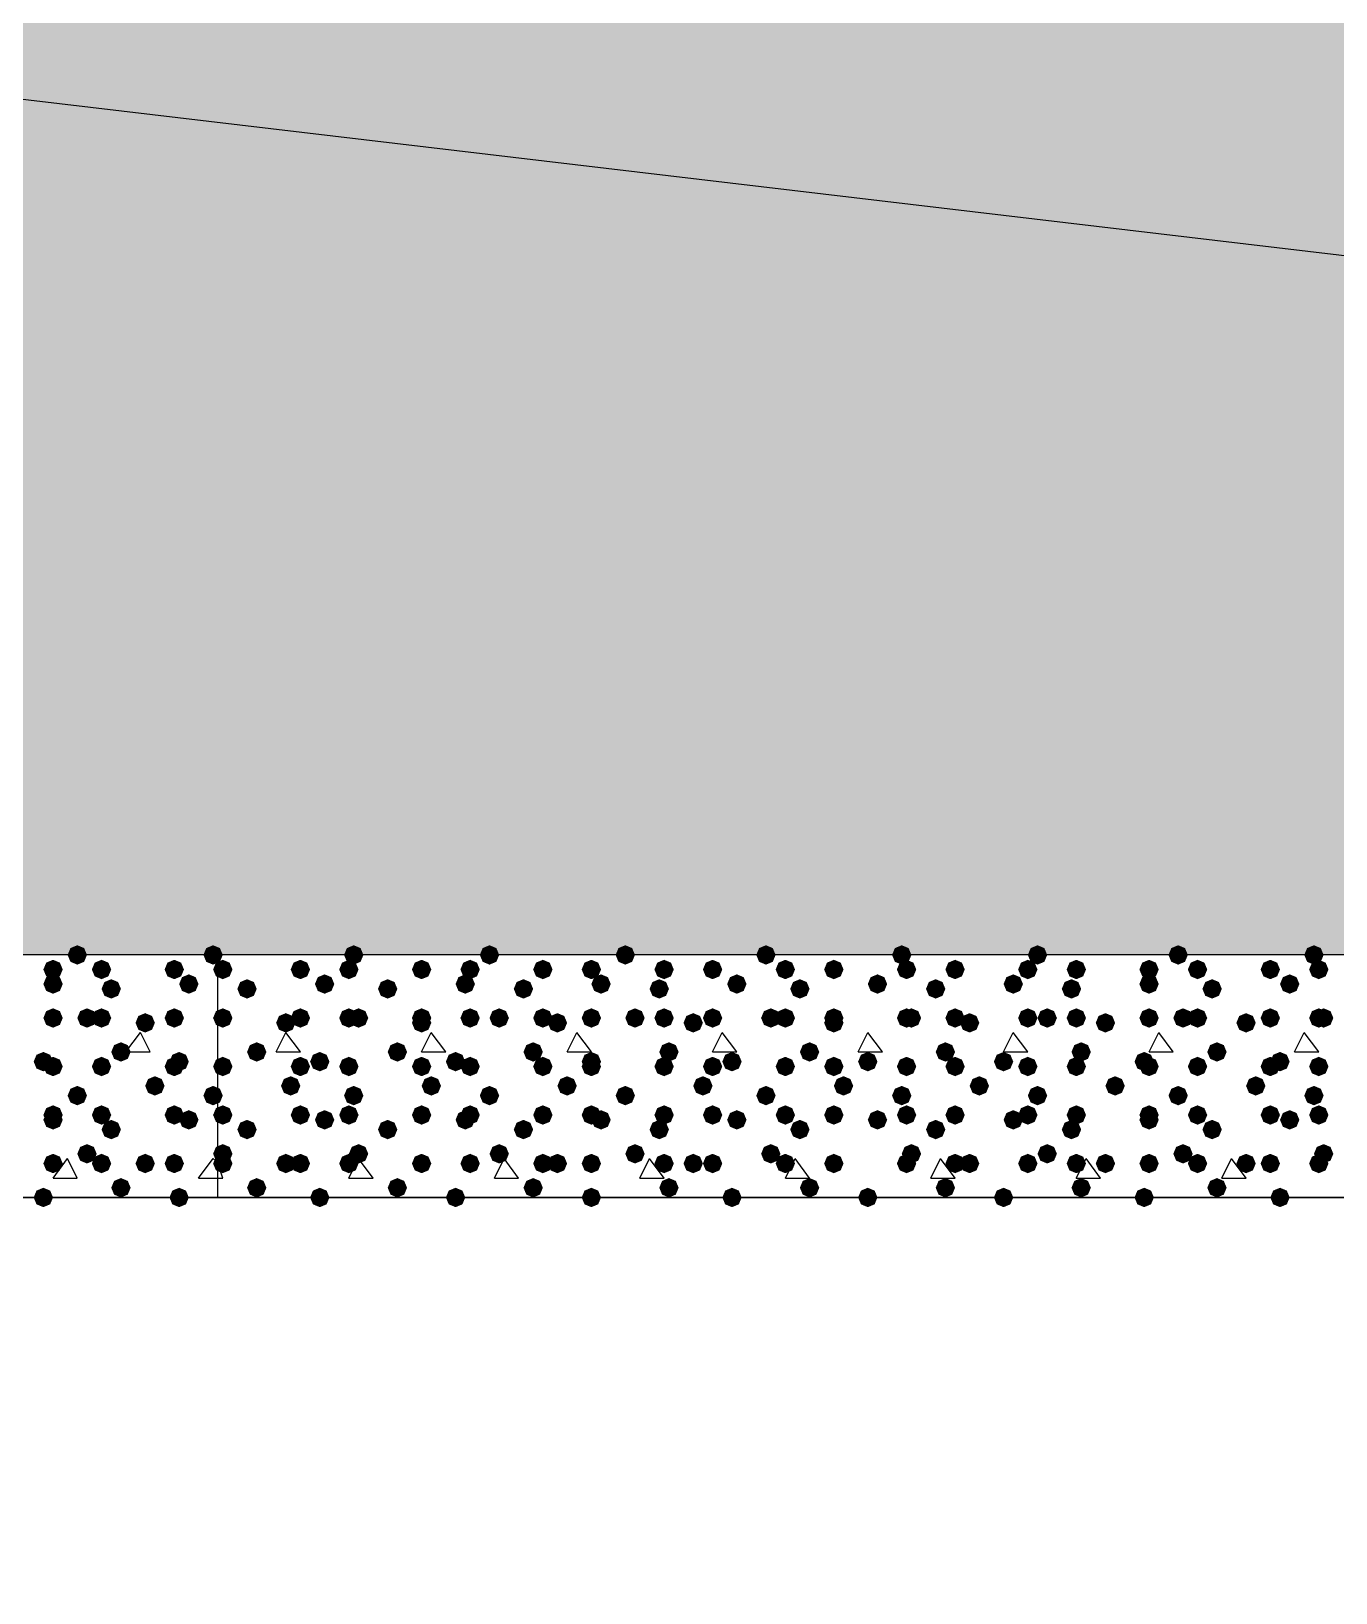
# Model space of a CAD drawing. Header units: millimetres. Extents: x 0 to 420, y 0 to 297.
# Drawn here: x 131.72 to 143.11, y 179.98 to 193.61 of the extents above; entities that cross this region are included whole.
import ezdxf

# ---------------------------------------------------------------- set-up
doc = ezdxf.new("R2010")
doc.units = ezdxf.units.MM
doc.layers.get('0').update_dxf_attribs({"linetype": 'CONTINUOUS'})

msp = doc.modelspace()

# ---------------------------------------------------------------- hatches: boundary and pattern name
at = {"true_color": 0x000008}
h = msp.add_hatch(color=0, dxfattribs=at)
h.paths.add_polyline_path([(194.775667, 204.639333), (33.401, 204.639333), (194.775667, 185.547)], flags=0)
h.paths.add_polyline_path([(33.401, 204.639333), (194.775667, 185.547), (33.401, 185.547)], flags=0)
at = {"true_color": 0x000007}
for points in [[(132.207, 185.547), (132.182129, 185.487204), (132.122333, 185.462333), (132.062538, 185.487204), (132.037667, 185.547), (132.062537, 185.606796), (132.122333, 185.631667), (132.182129, 185.606796)], [(133.392333, 185.547), (133.367462, 185.487204), (133.307667, 185.462333), (133.247871, 185.487204), (133.223, 185.547), (133.247871, 185.606796), (133.307667, 185.631667), (133.367462, 185.606796)], [(131.995333, 185.42), (131.970463, 185.360204), (131.910667, 185.335333), (131.850871, 185.360204), (131.826, 185.42), (131.850871, 185.479796), (131.910667, 185.504667), (131.970462, 185.479796)], [(132.418667, 185.42), (132.393796, 185.360204), (132.334, 185.335333), (132.274204, 185.360204), (132.249333, 185.42), (132.274204, 185.479796), (132.334, 185.504667), (132.393796, 185.479796)], [(133.053667, 185.42), (133.028796, 185.360204), (132.969, 185.335333), (132.909204, 185.360204), (132.884333, 185.42), (132.909204, 185.479796), (132.969, 185.504667), (133.028796, 185.479796)], [(131.995333, 185.293), (131.970463, 185.233204), (131.910667, 185.208333), (131.850871, 185.233204), (131.826, 185.293), (131.850871, 185.352796), (131.910667, 185.377667), (131.970462, 185.352796)], [(133.180667, 185.293), (133.155796, 185.233204), (133.096, 185.208333), (133.036204, 185.233204), (133.011333, 185.293), (133.036204, 185.352796), (133.096, 185.377667), (133.155796, 185.352796)], [(132.503333, 185.250667), (132.478463, 185.190871), (132.418667, 185.166), (132.358871, 185.190871), (132.334, 185.250667), (132.358871, 185.310462), (132.418667, 185.335333), (132.478462, 185.310463)], [(131.995333, 184.996667), (131.970463, 184.936871), (131.910667, 184.912), (131.850871, 184.936871), (131.826, 184.996667), (131.850871, 185.056462), (131.910667, 185.081333), (131.970462, 185.056463)], [(132.291667, 184.996667), (132.266796, 184.936871), (132.207, 184.912), (132.147204, 184.936871), (132.122333, 184.996667), (132.147204, 185.056462), (132.207, 185.081333), (132.266796, 185.056463)], [(132.418667, 184.996667), (132.393796, 184.936871), (132.334, 184.912), (132.274204, 184.936871), (132.249333, 184.996667), (132.274204, 185.056462), (132.334, 185.081333), (132.393796, 185.056463)], [(133.053667, 184.996667), (133.028796, 184.936871), (132.969, 184.912), (132.909204, 184.936871), (132.884333, 184.996667), (132.909204, 185.056462), (132.969, 185.081333), (133.028796, 185.056463)], [(132.799667, 184.954333), (132.774796, 184.894537), (132.715, 184.869667), (132.655204, 184.894537), (132.630333, 184.954333), (132.655204, 185.014129), (132.715, 185.039), (132.774796, 185.014129)], [(131.910667, 184.615667), (131.885796, 184.555871), (131.826, 184.531), (131.766204, 184.555871), (131.741333, 184.615667), (131.766204, 184.675462), (131.826, 184.700333), (131.885796, 184.675463)], [(132.588, 184.700333), (132.563129, 184.640537), (132.503333, 184.615667), (132.443537, 184.640537), (132.418667, 184.700333), (132.443537, 184.760129), (132.503333, 184.785), (132.563129, 184.760129)], [(133.096, 184.615667), (133.071129, 184.555871), (133.011333, 184.531), (132.951538, 184.555871), (132.926667, 184.615667), (132.951537, 184.675462), (133.011333, 184.700333), (133.071129, 184.675463)], [(131.995333, 184.573333), (131.970463, 184.513537), (131.910667, 184.488667), (131.850871, 184.513537), (131.826, 184.573333), (131.850871, 184.633129), (131.910667, 184.658), (131.970462, 184.633129)], [(132.418667, 184.573333), (132.393796, 184.513537), (132.334, 184.488667), (132.274204, 184.513537), (132.249333, 184.573333), (132.274204, 184.633129), (132.334, 184.658), (132.393796, 184.633129)], [(133.053667, 184.573333), (133.028796, 184.513537), (132.969, 184.488667), (132.909204, 184.513537), (132.884333, 184.573333), (132.909204, 184.633129), (132.969, 184.658), (133.028796, 184.633129)], [(132.207, 184.319333), (132.182129, 184.259537), (132.122333, 184.234667), (132.062538, 184.259537), (132.037667, 184.319333), (132.062537, 184.379129), (132.122333, 184.404), (132.182129, 184.379129)], [(132.884333, 184.404), (132.859463, 184.344204), (132.799667, 184.319333), (132.739871, 184.344204), (132.715, 184.404), (132.739871, 184.463796), (132.799667, 184.488667), (132.859462, 184.463796)], [(133.392333, 184.319333), (133.367462, 184.259537), (133.307667, 184.234667), (133.247871, 184.259537), (133.223, 184.319333), (133.247871, 184.379129), (133.307667, 184.404), (133.367462, 184.379129)], [(131.995333, 184.15), (131.970463, 184.090204), (131.910667, 184.065333), (131.850871, 184.090204), (131.826, 184.15), (131.850871, 184.209796), (131.910667, 184.234667), (131.970462, 184.209796)], [(131.995333, 184.107667), (131.970463, 184.047871), (131.910667, 184.023), (131.850871, 184.047871), (131.826, 184.107667), (131.850871, 184.167462), (131.910667, 184.192333), (131.970462, 184.167463)], [(132.418667, 184.15), (132.393796, 184.090204), (132.334, 184.065333), (132.274204, 184.090204), (132.249333, 184.15), (132.274204, 184.209796), (132.334, 184.234667), (132.393796, 184.209796)], [(133.053667, 184.15), (133.028796, 184.090204), (132.969, 184.065333), (132.909204, 184.090204), (132.884333, 184.15), (132.909204, 184.209796), (132.969, 184.234667), (133.028796, 184.209796)], [(133.180667, 184.107667), (133.155796, 184.047871), (133.096, 184.023), (133.036204, 184.047871), (133.011333, 184.107667), (133.036204, 184.167462), (133.096, 184.192333), (133.155796, 184.167463)], [(132.503333, 184.023), (132.478463, 183.963204), (132.418667, 183.938333), (132.358871, 183.963204), (132.334, 184.023), (132.358871, 184.082796), (132.418667, 184.107667), (132.478462, 184.082796)], [(132.291667, 183.811333), (132.266796, 183.751537), (132.207, 183.726667), (132.147204, 183.751537), (132.122333, 183.811333), (132.147204, 183.871129), (132.207, 183.896), (132.266796, 183.871129)], [(131.995333, 183.726667), (131.970463, 183.666871), (131.910667, 183.642), (131.850871, 183.666871), (131.826, 183.726667), (131.850871, 183.786462), (131.910667, 183.811333), (131.970462, 183.786463)], [(132.418667, 183.726667), (132.393796, 183.666871), (132.334, 183.642), (132.274204, 183.666871), (132.249333, 183.726667), (132.274204, 183.786462), (132.334, 183.811333), (132.393796, 183.786463)], [(132.799667, 183.726667), (132.774796, 183.666871), (132.715, 183.642), (132.655204, 183.666871), (132.630333, 183.726667), (132.655204, 183.786462), (132.715, 183.811333), (132.774796, 183.786463)], [(133.053667, 183.726667), (133.028796, 183.666871), (132.969, 183.642), (132.909204, 183.666871), (132.884333, 183.726667), (132.909204, 183.786462), (132.969, 183.811333), (133.028796, 183.786463)], [(132.588, 183.515), (132.563129, 183.455204), (132.503333, 183.430333), (132.443537, 183.455204), (132.418667, 183.515), (132.443537, 183.574796), (132.503333, 183.599667), (132.563129, 183.574796)], [(131.910667, 183.430333), (131.885796, 183.370537), (131.826, 183.345667), (131.766204, 183.370537), (131.741333, 183.430333), (131.766204, 183.490129), (131.826, 183.515), (131.885796, 183.490129)], [(133.096, 183.430333), (133.071129, 183.370537), (133.011333, 183.345667), (132.951538, 183.370537), (132.926667, 183.430333), (132.951537, 183.490129), (133.011333, 183.515), (133.071129, 183.490129)]]:
    msp.add_hatch(color=0, dxfattribs=at).paths.add_polyline_path(points, flags=0)
at = {"true_color": 0x000008}
for points in [[(134.62, 185.547), (134.595129, 185.487204), (134.535333, 185.462333), (134.475538, 185.487204), (134.450667, 185.547), (134.475537, 185.606796), (134.535333, 185.631667), (134.595129, 185.606796)], [(135.805333, 185.547), (135.780463, 185.487204), (135.720667, 185.462333), (135.660871, 185.487204), (135.636, 185.547), (135.660871, 185.606796), (135.720667, 185.631667), (135.780462, 185.606796)], [(136.990667, 185.547), (136.965796, 185.487204), (136.906, 185.462333), (136.846204, 185.487204), (136.821333, 185.547), (136.846204, 185.606796), (136.906, 185.631667), (136.965796, 185.606796)], [(138.218333, 185.547), (138.193463, 185.487204), (138.133667, 185.462333), (138.073871, 185.487204), (138.049, 185.547), (138.073871, 185.606796), (138.133667, 185.631667), (138.193462, 185.606796)], [(139.403667, 185.547), (139.378796, 185.487204), (139.319, 185.462333), (139.259204, 185.487204), (139.234333, 185.547), (139.259204, 185.606796), (139.319, 185.631667), (139.378796, 185.606796)], [(140.589, 185.547), (140.564129, 185.487204), (140.504333, 185.462333), (140.444538, 185.487204), (140.419667, 185.547), (140.444537, 185.606796), (140.504333, 185.631667), (140.564129, 185.606796)], [(141.816667, 185.547), (141.791796, 185.487204), (141.732, 185.462333), (141.672204, 185.487204), (141.647333, 185.547), (141.672204, 185.606796), (141.732, 185.631667), (141.791796, 185.606796)], [(143.002, 185.547), (142.977129, 185.487204), (142.917333, 185.462333), (142.857538, 185.487204), (142.832667, 185.547), (142.857537, 185.606796), (142.917333, 185.631667), (142.977129, 185.606796)], [(133.477, 185.42), (133.452129, 185.360204), (133.392333, 185.335333), (133.332538, 185.360204), (133.307667, 185.42), (133.332537, 185.479796), (133.392333, 185.504667), (133.452129, 185.479796)], [(134.154333, 185.42), (134.129463, 185.360204), (134.069667, 185.335333), (134.009871, 185.360204), (133.985, 185.42), (134.009871, 185.479796), (134.069667, 185.504667), (134.129462, 185.479796)], [(134.577667, 185.42), (134.552796, 185.360204), (134.493, 185.335333), (134.433204, 185.360204), (134.408333, 185.42), (134.433204, 185.479796), (134.493, 185.504667), (134.552796, 185.479796)], [(135.212667, 185.42), (135.187796, 185.360204), (135.128, 185.335333), (135.068204, 185.360204), (135.043333, 185.42), (135.068204, 185.479796), (135.128, 185.504667), (135.187796, 185.479796)], [(135.636, 185.42), (135.611129, 185.360204), (135.551333, 185.335333), (135.491537, 185.360204), (135.466667, 185.42), (135.491537, 185.479796), (135.551333, 185.504667), (135.611129, 185.479796)], [(136.271, 185.42), (136.246129, 185.360204), (136.186333, 185.335333), (136.126538, 185.360204), (136.101667, 185.42), (136.126537, 185.479796), (136.186333, 185.504667), (136.246129, 185.479796)], [(136.694333, 185.42), (136.669463, 185.360204), (136.609667, 185.335333), (136.549871, 185.360204), (136.525, 185.42), (136.549871, 185.479796), (136.609667, 185.504667), (136.669462, 185.479796)], [(137.329333, 185.42), (137.304463, 185.360204), (137.244667, 185.335333), (137.184871, 185.360204), (137.16, 185.42), (137.184871, 185.479796), (137.244667, 185.504667), (137.304462, 185.479796)], [(137.752667, 185.42), (137.727796, 185.360204), (137.668, 185.335333), (137.608204, 185.360204), (137.583333, 185.42), (137.608204, 185.479796), (137.668, 185.504667), (137.727796, 185.479796)], [(138.387667, 185.42), (138.362796, 185.360204), (138.303, 185.335333), (138.243204, 185.360204), (138.218333, 185.42), (138.243204, 185.479796), (138.303, 185.504667), (138.362796, 185.479796)], [(138.811, 185.42), (138.786129, 185.360204), (138.726333, 185.335333), (138.666538, 185.360204), (138.641667, 185.42), (138.666537, 185.479796), (138.726333, 185.504667), (138.786129, 185.479796)], [(139.446, 185.42), (139.421129, 185.360204), (139.361333, 185.335333), (139.301537, 185.360204), (139.276667, 185.42), (139.301537, 185.479796), (139.361333, 185.504667), (139.421129, 185.479796)], [(139.869333, 185.42), (139.844463, 185.360204), (139.784667, 185.335333), (139.724871, 185.360204), (139.7, 185.42), (139.724871, 185.479796), (139.784667, 185.504667), (139.844462, 185.479796)], [(140.504333, 185.42), (140.479463, 185.360204), (140.419667, 185.335333), (140.359871, 185.360204), (140.335, 185.42), (140.359871, 185.479796), (140.419667, 185.504667), (140.479462, 185.479796)], [(140.927667, 185.42), (140.902796, 185.360204), (140.843, 185.335333), (140.783204, 185.360204), (140.758333, 185.42), (140.783204, 185.479796), (140.843, 185.504667), (140.902796, 185.479796)], [(141.562667, 185.42), (141.537796, 185.360204), (141.478, 185.335333), (141.418204, 185.360204), (141.393333, 185.42), (141.418204, 185.479796), (141.478, 185.504667), (141.537796, 185.479796)], [(141.986, 185.42), (141.961129, 185.360204), (141.901333, 185.335333), (141.841538, 185.360204), (141.816667, 185.42), (141.841537, 185.479796), (141.901333, 185.504667), (141.961129, 185.479796)], [(142.621, 185.42), (142.596129, 185.360204), (142.536333, 185.335333), (142.476538, 185.360204), (142.451667, 185.42), (142.476537, 185.479796), (142.536333, 185.504667), (142.596129, 185.479796)], [(143.044333, 185.42), (143.019463, 185.360204), (142.959667, 185.335333), (142.899871, 185.360204), (142.875, 185.42), (142.899871, 185.479796), (142.959667, 185.504667), (143.019462, 185.479796)], [(134.366, 185.293), (134.341129, 185.233204), (134.281333, 185.208333), (134.221538, 185.233204), (134.196667, 185.293), (134.221537, 185.352796), (134.281333, 185.377667), (134.341129, 185.352796)], [(135.593667, 185.293), (135.568796, 185.233204), (135.509, 185.208333), (135.449204, 185.233204), (135.424333, 185.293), (135.449204, 185.352796), (135.509, 185.377667), (135.568796, 185.352796)], [(136.779, 185.293), (136.754129, 185.233204), (136.694333, 185.208333), (136.634537, 185.233204), (136.609667, 185.293), (136.634537, 185.352796), (136.694333, 185.377667), (136.754129, 185.352796)], [(137.964333, 185.293), (137.939463, 185.233204), (137.879667, 185.208333), (137.819871, 185.233204), (137.795, 185.293), (137.819871, 185.352796), (137.879667, 185.377667), (137.939462, 185.352796)], [(139.192, 185.293), (139.167129, 185.233204), (139.107333, 185.208333), (139.047538, 185.233204), (139.022667, 185.293), (139.047537, 185.352796), (139.107333, 185.377667), (139.167129, 185.352796)], [(140.377333, 185.293), (140.352463, 185.233204), (140.292667, 185.208333), (140.232871, 185.233204), (140.208, 185.293), (140.232871, 185.352796), (140.292667, 185.377667), (140.352462, 185.352796)], [(141.562667, 185.293), (141.537796, 185.233204), (141.478, 185.208333), (141.418204, 185.233204), (141.393333, 185.293), (141.418204, 185.352796), (141.478, 185.377667), (141.537796, 185.352796)], [(142.790333, 185.293), (142.765463, 185.233204), (142.705667, 185.208333), (142.645871, 185.233204), (142.621, 185.293), (142.645871, 185.352796), (142.705667, 185.377667), (142.765462, 185.352796)], [(133.688667, 185.250667), (133.663796, 185.190871), (133.604, 185.166), (133.544204, 185.190871), (133.519333, 185.250667), (133.544204, 185.310462), (133.604, 185.335333), (133.663796, 185.310463)], [(134.916333, 185.250667), (134.891462, 185.190871), (134.831667, 185.166), (134.771871, 185.190871), (134.747, 185.250667), (134.771871, 185.310462), (134.831667, 185.335333), (134.891462, 185.310463)], [(136.101667, 185.250667), (136.076796, 185.190871), (136.017, 185.166), (135.957204, 185.190871), (135.932333, 185.250667), (135.957204, 185.310462), (136.017, 185.335333), (136.076796, 185.310463)], [(137.287, 185.250667), (137.262129, 185.190871), (137.202333, 185.166), (137.142538, 185.190871), (137.117667, 185.250667), (137.142537, 185.310462), (137.202333, 185.335333), (137.262129, 185.310463)], [(138.514667, 185.250667), (138.489796, 185.190871), (138.43, 185.166), (138.370204, 185.190871), (138.345333, 185.250667), (138.370204, 185.310462), (138.43, 185.335333), (138.489796, 185.310463)], [(139.7, 185.250667), (139.675129, 185.190871), (139.615333, 185.166), (139.555538, 185.190871), (139.530667, 185.250667), (139.555537, 185.310462), (139.615333, 185.335333), (139.675129, 185.310463)], [(140.885333, 185.250667), (140.860463, 185.190871), (140.800667, 185.166), (140.740871, 185.190871), (140.716, 185.250667), (140.740871, 185.310462), (140.800667, 185.335333), (140.860462, 185.310463)], [(142.113, 185.250667), (142.088129, 185.190871), (142.028333, 185.166), (141.968538, 185.190871), (141.943667, 185.250667), (141.968537, 185.310462), (142.028333, 185.335333), (142.088129, 185.310463)], [(133.477, 184.996667), (133.452129, 184.936871), (133.392333, 184.912), (133.332538, 184.936871), (133.307667, 184.996667), (133.332537, 185.056462), (133.392333, 185.081333), (133.452129, 185.056463)], [(133.477, 184.996667), (133.452129, 184.936871), (133.392333, 184.912), (133.332538, 184.936871), (133.307667, 184.996667), (133.332537, 185.056462), (133.392333, 185.081333), (133.452129, 185.056463)], [(134.154333, 184.996667), (134.129463, 184.936871), (134.069667, 184.912), (134.009871, 184.936871), (133.985, 184.996667), (134.009871, 185.056462), (134.069667, 185.081333), (134.129462, 185.056463)], [(134.577667, 184.996667), (134.552796, 184.936871), (134.493, 184.912), (134.433204, 184.936871), (134.408333, 184.996667), (134.433204, 185.056462), (134.493, 185.081333), (134.552796, 185.056463)], [(134.662333, 184.996667), (134.637463, 184.936871), (134.577667, 184.912), (134.517871, 184.936871), (134.493, 184.996667), (134.517871, 185.056462), (134.577667, 185.081333), (134.637462, 185.056463)], [(135.212667, 184.996667), (135.187796, 184.936871), (135.128, 184.912), (135.068204, 184.936871), (135.043333, 184.996667), (135.068204, 185.056462), (135.128, 185.081333), (135.187796, 185.056463)], [(135.636, 184.996667), (135.611129, 184.936871), (135.551333, 184.912), (135.491537, 184.936871), (135.466667, 184.996667), (135.491537, 185.056462), (135.551333, 185.081333), (135.611129, 185.056463)], [(135.89, 184.996667), (135.865129, 184.936871), (135.805333, 184.912), (135.745538, 184.936871), (135.720667, 184.996667), (135.745537, 185.056462), (135.805333, 185.081333), (135.865129, 185.056463)], [(136.271, 184.996667), (136.246129, 184.936871), (136.186333, 184.912), (136.126538, 184.936871), (136.101667, 184.996667), (136.126537, 185.056462), (136.186333, 185.081333), (136.246129, 185.056463)], [(136.694333, 184.996667), (136.669463, 184.936871), (136.609667, 184.912), (136.549871, 184.936871), (136.525, 184.996667), (136.549871, 185.056462), (136.609667, 185.081333), (136.669462, 185.056463)], [(137.075333, 184.996667), (137.050463, 184.936871), (136.990667, 184.912), (136.930871, 184.936871), (136.906, 184.996667), (136.930871, 185.056462), (136.990667, 185.081333), (137.050462, 185.056463)], [(137.329333, 184.996667), (137.304463, 184.936871), (137.244667, 184.912), (137.184871, 184.936871), (137.16, 184.996667), (137.184871, 185.056462), (137.244667, 185.081333), (137.304462, 185.056463)], [(137.752667, 184.996667), (137.727796, 184.936871), (137.668, 184.912), (137.608204, 184.936871), (137.583333, 184.996667), (137.608204, 185.056462), (137.668, 185.081333), (137.727796, 185.056463)], [(138.260667, 184.996667), (138.235796, 184.936871), (138.176, 184.912), (138.116204, 184.936871), (138.091333, 184.996667), (138.116204, 185.056462), (138.176, 185.081333), (138.235796, 185.056463)], [(138.387667, 184.996667), (138.362796, 184.936871), (138.303, 184.912), (138.243204, 184.936871), (138.218333, 184.996667), (138.243204, 185.056462), (138.303, 185.081333), (138.362796, 185.056463)], [(138.811, 184.996667), (138.786129, 184.936871), (138.726333, 184.912), (138.666538, 184.936871), (138.641667, 184.996667), (138.666537, 185.056462), (138.726333, 185.081333), (138.786129, 185.056463)], [(139.446, 184.996667), (139.421129, 184.936871), (139.361333, 184.912), (139.301537, 184.936871), (139.276667, 184.996667), (139.301537, 185.056462), (139.361333, 185.081333), (139.421129, 185.056463)], [(139.488333, 184.996667), (139.463463, 184.936871), (139.403667, 184.912), (139.343871, 184.936871), (139.319, 184.996667), (139.343871, 185.056462), (139.403667, 185.081333), (139.463462, 185.056463)], [(139.869333, 184.996667), (139.844463, 184.936871), (139.784667, 184.912), (139.724871, 184.936871), (139.7, 184.996667), (139.724871, 185.056462), (139.784667, 185.081333), (139.844462, 185.056463)], [(140.504333, 184.996667), (140.479463, 184.936871), (140.419667, 184.912), (140.359871, 184.936871), (140.335, 184.996667), (140.359871, 185.056462), (140.419667, 185.081333), (140.479462, 185.056463)], [(140.673667, 184.996667), (140.648796, 184.936871), (140.589, 184.912), (140.529204, 184.936871), (140.504333, 184.996667), (140.529204, 185.056462), (140.589, 185.081333), (140.648796, 185.056463)], [(140.927667, 184.996667), (140.902796, 184.936871), (140.843, 184.912), (140.783204, 184.936871), (140.758333, 184.996667), (140.783204, 185.056462), (140.843, 185.081333), (140.902796, 185.056463)], [(141.562667, 184.996667), (141.537796, 184.936871), (141.478, 184.912), (141.418204, 184.936871), (141.393333, 184.996667), (141.418204, 185.056462), (141.478, 185.081333), (141.537796, 185.056463)], [(141.859, 184.996667), (141.834129, 184.936871), (141.774333, 184.912), (141.714538, 184.936871), (141.689667, 184.996667), (141.714537, 185.056462), (141.774333, 185.081333), (141.834129, 185.056463)], [(141.986, 184.996667), (141.961129, 184.936871), (141.901333, 184.912), (141.841538, 184.936871), (141.816667, 184.996667), (141.841537, 185.056462), (141.901333, 185.081333), (141.961129, 185.056463)], [(142.621, 184.996667), (142.596129, 184.936871), (142.536333, 184.912), (142.476538, 184.936871), (142.451667, 184.996667), (142.476537, 185.056462), (142.536333, 185.081333), (142.596129, 185.056463)], [(143.044333, 184.996667), (143.019463, 184.936871), (142.959667, 184.912), (142.899871, 184.936871), (142.875, 184.996667), (142.899871, 185.056462), (142.959667, 185.081333), (143.019462, 185.056463)], [(143.086667, 184.996667), (143.061796, 184.936871), (143.002, 184.912), (142.942204, 184.936871), (142.917333, 184.996667), (142.942204, 185.056462), (143.002, 185.081333), (143.061796, 185.056463)], [(134.027333, 184.954333), (134.002463, 184.894537), (133.942667, 184.869667), (133.882871, 184.894537), (133.858, 184.954333), (133.882871, 185.014129), (133.942667, 185.039), (134.002462, 185.014129)], [(135.212667, 184.954333), (135.187796, 184.894537), (135.128, 184.869667), (135.068204, 184.894537), (135.043333, 184.954333), (135.068204, 185.014129), (135.128, 185.039), (135.187796, 185.014129)], [(136.398, 184.954333), (136.373129, 184.894537), (136.313333, 184.869667), (136.253537, 184.894537), (136.228667, 184.954333), (136.253537, 185.014129), (136.313333, 185.039), (136.373129, 185.014129)], [(137.583333, 184.954333), (137.558463, 184.894537), (137.498667, 184.869667), (137.438871, 184.894537), (137.414, 184.954333), (137.438871, 185.014129), (137.498667, 185.039), (137.558462, 185.014129)], [(138.811, 184.954333), (138.786129, 184.894537), (138.726333, 184.869667), (138.666538, 184.894537), (138.641667, 184.954333), (138.666537, 185.014129), (138.726333, 185.039), (138.786129, 185.014129)], [(139.996333, 184.954333), (139.971463, 184.894537), (139.911667, 184.869667), (139.851871, 184.894537), (139.827, 184.954333), (139.851871, 185.014129), (139.911667, 185.039), (139.971462, 185.014129)], [(141.181667, 184.954333), (141.156796, 184.894537), (141.097, 184.869667), (141.037204, 184.894537), (141.012333, 184.954333), (141.037204, 185.014129), (141.097, 185.039), (141.156796, 185.014129)], [(142.409333, 184.954333), (142.384463, 184.894537), (142.324667, 184.869667), (142.264871, 184.894537), (142.24, 184.954333), (142.264871, 185.014129), (142.324667, 185.039), (142.384462, 185.014129)], [(133.773333, 184.700333), (133.748463, 184.640537), (133.688667, 184.615667), (133.628871, 184.640537), (133.604, 184.700333), (133.628871, 184.760129), (133.688667, 184.785), (133.748462, 184.760129)], [(134.323667, 184.615667), (134.298796, 184.555871), (134.239, 184.531), (134.179204, 184.555871), (134.154333, 184.615667), (134.179204, 184.675462), (134.239, 184.700333), (134.298796, 184.675463)], [(135.001, 184.700333), (134.976129, 184.640537), (134.916333, 184.615667), (134.856538, 184.640537), (134.831667, 184.700333), (134.856537, 184.760129), (134.916333, 184.785), (134.976129, 184.760129)], [(135.509, 184.615667), (135.484129, 184.555871), (135.424333, 184.531), (135.364537, 184.555871), (135.339667, 184.615667), (135.364537, 184.675462), (135.424333, 184.700333), (135.484129, 184.675463)], [(136.186333, 184.700333), (136.161463, 184.640537), (136.101667, 184.615667), (136.041871, 184.640537), (136.017, 184.700333), (136.041871, 184.760129), (136.101667, 184.785), (136.161462, 184.760129)], [(136.694333, 184.615667), (136.669463, 184.555871), (136.609667, 184.531), (136.549871, 184.555871), (136.525, 184.615667), (136.549871, 184.675462), (136.609667, 184.700333), (136.669462, 184.675463)], [(137.371667, 184.700333), (137.346796, 184.640537), (137.287, 184.615667), (137.227204, 184.640537), (137.202333, 184.700333), (137.227204, 184.760129), (137.287, 184.785), (137.346796, 184.760129)], [(137.922, 184.615667), (137.897129, 184.555871), (137.837333, 184.531), (137.777538, 184.555871), (137.752667, 184.615667), (137.777537, 184.675462), (137.837333, 184.700333), (137.897129, 184.675463)], [(138.599333, 184.700333), (138.574463, 184.640537), (138.514667, 184.615667), (138.454871, 184.640537), (138.43, 184.700333), (138.454871, 184.760129), (138.514667, 184.785), (138.574462, 184.760129)], [(139.107333, 184.615667), (139.082462, 184.555871), (139.022667, 184.531), (138.962871, 184.555871), (138.938, 184.615667), (138.962871, 184.675462), (139.022667, 184.700333), (139.082462, 184.675463)], [(139.784667, 184.700333), (139.759796, 184.640537), (139.7, 184.615667), (139.640204, 184.640537), (139.615333, 184.700333), (139.640204, 184.760129), (139.7, 184.785), (139.759796, 184.760129)], [(140.292667, 184.615667), (140.267796, 184.555871), (140.208, 184.531), (140.148204, 184.555871), (140.123333, 184.615667), (140.148204, 184.675462), (140.208, 184.700333), (140.267796, 184.675463)], [(140.97, 184.700333), (140.945129, 184.640537), (140.885333, 184.615667), (140.825538, 184.640537), (140.800667, 184.700333), (140.825537, 184.760129), (140.885333, 184.785), (140.945129, 184.760129)], [(141.520333, 184.615667), (141.495463, 184.555871), (141.435667, 184.531), (141.375871, 184.555871), (141.351, 184.615667), (141.375871, 184.675462), (141.435667, 184.700333), (141.495462, 184.675463)], [(142.155333, 184.700333), (142.130463, 184.640537), (142.070667, 184.615667), (142.010871, 184.640537), (141.986, 184.700333), (142.010871, 184.760129), (142.070667, 184.785), (142.130462, 184.760129)], [(142.705667, 184.615667), (142.680796, 184.555871), (142.621, 184.531), (142.561204, 184.555871), (142.536333, 184.615667), (142.561204, 184.675462), (142.621, 184.700333), (142.680796, 184.675463)], [(133.477, 184.573333), (133.452129, 184.513537), (133.392333, 184.488667), (133.332538, 184.513537), (133.307667, 184.573333), (133.332537, 184.633129), (133.392333, 184.658), (133.452129, 184.633129)], [(134.154333, 184.573333), (134.129463, 184.513537), (134.069667, 184.488667), (134.009871, 184.513537), (133.985, 184.573333), (134.009871, 184.633129), (134.069667, 184.658), (134.129462, 184.633129)], [(134.577667, 184.573333), (134.552796, 184.513537), (134.493, 184.488667), (134.433204, 184.513537), (134.408333, 184.573333), (134.433204, 184.633129), (134.493, 184.658), (134.552796, 184.633129)], [(135.212667, 184.573333), (135.187796, 184.513537), (135.128, 184.488667), (135.068204, 184.513537), (135.043333, 184.573333), (135.068204, 184.633129), (135.128, 184.658), (135.187796, 184.633129)], [(135.636, 184.573333), (135.611129, 184.513537), (135.551333, 184.488667), (135.491537, 184.513537), (135.466667, 184.573333), (135.491537, 184.633129), (135.551333, 184.658), (135.611129, 184.633129)], [(136.271, 184.573333), (136.246129, 184.513537), (136.186333, 184.488667), (136.126538, 184.513537), (136.101667, 184.573333), (136.126537, 184.633129), (136.186333, 184.658), (136.246129, 184.633129)], [(136.694333, 184.573333), (136.669463, 184.513537), (136.609667, 184.488667), (136.549871, 184.513537), (136.525, 184.573333), (136.549871, 184.633129), (136.609667, 184.658), (136.669462, 184.633129)], [(137.329333, 184.573333), (137.304463, 184.513537), (137.244667, 184.488667), (137.184871, 184.513537), (137.16, 184.573333), (137.184871, 184.633129), (137.244667, 184.658), (137.304462, 184.633129)], [(137.752667, 184.573333), (137.727796, 184.513537), (137.668, 184.488667), (137.608204, 184.513537), (137.583333, 184.573333), (137.608204, 184.633129), (137.668, 184.658), (137.727796, 184.633129)], [(138.387667, 184.573333), (138.362796, 184.513537), (138.303, 184.488667), (138.243204, 184.513537), (138.218333, 184.573333), (138.243204, 184.633129), (138.303, 184.658), (138.362796, 184.633129)], [(138.811, 184.573333), (138.786129, 184.513537), (138.726333, 184.488667), (138.666538, 184.513537), (138.641667, 184.573333), (138.666537, 184.633129), (138.726333, 184.658), (138.786129, 184.633129)], [(139.446, 184.573333), (139.421129, 184.513537), (139.361333, 184.488667), (139.301537, 184.513537), (139.276667, 184.573333), (139.301537, 184.633129), (139.361333, 184.658), (139.421129, 184.633129)], [(139.869333, 184.573333), (139.844463, 184.513537), (139.784667, 184.488667), (139.724871, 184.513537), (139.7, 184.573333), (139.724871, 184.633129), (139.784667, 184.658), (139.844462, 184.633129)], [(140.504333, 184.573333), (140.479463, 184.513537), (140.419667, 184.488667), (140.359871, 184.513537), (140.335, 184.573333), (140.359871, 184.633129), (140.419667, 184.658), (140.479462, 184.633129)], [(140.927667, 184.573333), (140.902796, 184.513537), (140.843, 184.488667), (140.783204, 184.513537), (140.758333, 184.573333), (140.783204, 184.633129), (140.843, 184.658), (140.902796, 184.633129)], [(141.562667, 184.573333), (141.537796, 184.513537), (141.478, 184.488667), (141.418204, 184.513537), (141.393333, 184.573333), (141.418204, 184.633129), (141.478, 184.658), (141.537796, 184.633129)], [(141.986, 184.573333), (141.961129, 184.513537), (141.901333, 184.488667), (141.841538, 184.513537), (141.816667, 184.573333), (141.841537, 184.633129), (141.901333, 184.658), (141.961129, 184.633129)], [(142.621, 184.573333), (142.596129, 184.513537), (142.536333, 184.488667), (142.476538, 184.513537), (142.451667, 184.573333), (142.476537, 184.633129), (142.536333, 184.658), (142.596129, 184.633129)], [(143.044333, 184.573333), (143.019463, 184.513537), (142.959667, 184.488667), (142.899871, 184.513537), (142.875, 184.573333), (142.899871, 184.633129), (142.959667, 184.658), (143.019462, 184.633129)], [(134.069667, 184.404), (134.044796, 184.344204), (133.985, 184.319333), (133.925204, 184.344204), (133.900333, 184.404), (133.925204, 184.463796), (133.985, 184.488667), (134.044796, 184.463796)], [(134.62, 184.319333), (134.595129, 184.259537), (134.535333, 184.234667), (134.475538, 184.259537), (134.450667, 184.319333), (134.475537, 184.379129), (134.535333, 184.404), (134.595129, 184.379129)], [(135.297333, 184.404), (135.272463, 184.344204), (135.212667, 184.319333), (135.152871, 184.344204), (135.128, 184.404), (135.152871, 184.463796), (135.212667, 184.488667), (135.272462, 184.463796)], [(135.805333, 184.319333), (135.780463, 184.259537), (135.720667, 184.234667), (135.660871, 184.259537), (135.636, 184.319333), (135.660871, 184.379129), (135.720667, 184.404), (135.780462, 184.379129)], [(136.482667, 184.404), (136.457796, 184.344204), (136.398, 184.319333), (136.338204, 184.344204), (136.313333, 184.404), (136.338204, 184.463796), (136.398, 184.488667), (136.457796, 184.463796)], [(136.990667, 184.319333), (136.965796, 184.259537), (136.906, 184.234667), (136.846204, 184.259537), (136.821333, 184.319333), (136.846204, 184.379129), (136.906, 184.404), (136.965796, 184.379129)], [(137.668, 184.404), (137.643129, 184.344204), (137.583333, 184.319333), (137.523537, 184.344204), (137.498667, 184.404), (137.523537, 184.463796), (137.583333, 184.488667), (137.643129, 184.463796)], [(138.218333, 184.319333), (138.193463, 184.259537), (138.133667, 184.234667), (138.073871, 184.259537), (138.049, 184.319333), (138.073871, 184.379129), (138.133667, 184.404), (138.193462, 184.379129)], [(138.895667, 184.404), (138.870796, 184.344204), (138.811, 184.319333), (138.751204, 184.344204), (138.726333, 184.404), (138.751204, 184.463796), (138.811, 184.488667), (138.870796, 184.463796)], [(139.403667, 184.319333), (139.378796, 184.259537), (139.319, 184.234667), (139.259204, 184.259537), (139.234333, 184.319333), (139.259204, 184.379129), (139.319, 184.404), (139.378796, 184.379129)], [(140.081, 184.404), (140.056129, 184.344204), (139.996333, 184.319333), (139.936538, 184.344204), (139.911667, 184.404), (139.936537, 184.463796), (139.996333, 184.488667), (140.056129, 184.463796)], [(140.589, 184.319333), (140.564129, 184.259537), (140.504333, 184.234667), (140.444538, 184.259537), (140.419667, 184.319333), (140.444537, 184.379129), (140.504333, 184.404), (140.564129, 184.379129)], [(141.266333, 184.404), (141.241463, 184.344204), (141.181667, 184.319333), (141.121871, 184.344204), (141.097, 184.404), (141.121871, 184.463796), (141.181667, 184.488667), (141.241462, 184.463796)], [(141.816667, 184.319333), (141.791796, 184.259537), (141.732, 184.234667), (141.672204, 184.259537), (141.647333, 184.319333), (141.672204, 184.379129), (141.732, 184.404), (141.791796, 184.379129)], [(142.494, 184.404), (142.469129, 184.344204), (142.409333, 184.319333), (142.349538, 184.344204), (142.324667, 184.404), (142.349537, 184.463796), (142.409333, 184.488667), (142.469129, 184.463796)], [(143.002, 184.319333), (142.977129, 184.259537), (142.917333, 184.234667), (142.857538, 184.259537), (142.832667, 184.319333), (142.857537, 184.379129), (142.917333, 184.404), (142.977129, 184.379129)], [(133.477, 184.15), (133.452129, 184.090204), (133.392333, 184.065333), (133.332538, 184.090204), (133.307667, 184.15), (133.332537, 184.209796), (133.392333, 184.234667), (133.452129, 184.209796)], [(134.154333, 184.15), (134.129463, 184.090204), (134.069667, 184.065333), (134.009871, 184.090204), (133.985, 184.15), (134.009871, 184.209796), (134.069667, 184.234667), (134.129462, 184.209796)], [(134.366, 184.107667), (134.341129, 184.047871), (134.281333, 184.023), (134.221538, 184.047871), (134.196667, 184.107667), (134.221537, 184.167462), (134.281333, 184.192333), (134.341129, 184.167463)], [(134.577667, 184.15), (134.552796, 184.090204), (134.493, 184.065333), (134.433204, 184.090204), (134.408333, 184.15), (134.433204, 184.209796), (134.493, 184.234667), (134.552796, 184.209796)], [(135.212667, 184.15), (135.187796, 184.090204), (135.128, 184.065333), (135.068204, 184.090204), (135.043333, 184.15), (135.068204, 184.209796), (135.128, 184.234667), (135.187796, 184.209796)], [(135.593667, 184.107667), (135.568796, 184.047871), (135.509, 184.023), (135.449204, 184.047871), (135.424333, 184.107667), (135.449204, 184.167462), (135.509, 184.192333), (135.568796, 184.167463)], [(135.636, 184.15), (135.611129, 184.090204), (135.551333, 184.065333), (135.491537, 184.090204), (135.466667, 184.15), (135.491537, 184.209796), (135.551333, 184.234667), (135.611129, 184.209796)], [(136.271, 184.15), (136.246129, 184.090204), (136.186333, 184.065333), (136.126538, 184.090204), (136.101667, 184.15), (136.126537, 184.209796), (136.186333, 184.234667), (136.246129, 184.209796)], [(136.694333, 184.15), (136.669463, 184.090204), (136.609667, 184.065333), (136.549871, 184.090204), (136.525, 184.15), (136.549871, 184.209796), (136.609667, 184.234667), (136.669462, 184.209796)], [(136.779, 184.107667), (136.754129, 184.047871), (136.694333, 184.023), (136.634537, 184.047871), (136.609667, 184.107667), (136.634537, 184.167462), (136.694333, 184.192333), (136.754129, 184.167463)], [(137.329333, 184.15), (137.304463, 184.090204), (137.244667, 184.065333), (137.184871, 184.090204), (137.16, 184.15), (137.184871, 184.209796), (137.244667, 184.234667), (137.304462, 184.209796)], [(137.752667, 184.15), (137.727796, 184.090204), (137.668, 184.065333), (137.608204, 184.090204), (137.583333, 184.15), (137.608204, 184.209796), (137.668, 184.234667), (137.727796, 184.209796)], [(137.964333, 184.107667), (137.939463, 184.047871), (137.879667, 184.023), (137.819871, 184.047871), (137.795, 184.107667), (137.819871, 184.167462), (137.879667, 184.192333), (137.939462, 184.167463)], [(138.387667, 184.15), (138.362796, 184.090204), (138.303, 184.065333), (138.243204, 184.090204), (138.218333, 184.15), (138.243204, 184.209796), (138.303, 184.234667), (138.362796, 184.209796)], [(138.811, 184.15), (138.786129, 184.090204), (138.726333, 184.065333), (138.666538, 184.090204), (138.641667, 184.15), (138.666537, 184.209796), (138.726333, 184.234667), (138.786129, 184.209796)], [(139.192, 184.107667), (139.167129, 184.047871), (139.107333, 184.023), (139.047538, 184.047871), (139.022667, 184.107667), (139.047537, 184.167462), (139.107333, 184.192333), (139.167129, 184.167463)], [(139.446, 184.15), (139.421129, 184.090204), (139.361333, 184.065333), (139.301537, 184.090204), (139.276667, 184.15), (139.301537, 184.209796), (139.361333, 184.234667), (139.421129, 184.209796)], [(139.869333, 184.15), (139.844463, 184.090204), (139.784667, 184.065333), (139.724871, 184.090204), (139.7, 184.15), (139.724871, 184.209796), (139.784667, 184.234667), (139.844462, 184.209796)], [(140.377333, 184.107667), (140.352463, 184.047871), (140.292667, 184.023), (140.232871, 184.047871), (140.208, 184.107667), (140.232871, 184.167462), (140.292667, 184.192333), (140.352462, 184.167463)], [(140.504333, 184.15), (140.479463, 184.090204), (140.419667, 184.065333), (140.359871, 184.090204), (140.335, 184.15), (140.359871, 184.209796), (140.419667, 184.234667), (140.479462, 184.209796)], [(140.927667, 184.15), (140.902796, 184.090204), (140.843, 184.065333), (140.783204, 184.090204), (140.758333, 184.15), (140.783204, 184.209796), (140.843, 184.234667), (140.902796, 184.209796)], [(141.562667, 184.15), (141.537796, 184.090204), (141.478, 184.065333), (141.418204, 184.090204), (141.393333, 184.15), (141.418204, 184.209796), (141.478, 184.234667), (141.537796, 184.209796)], [(141.562667, 184.107667), (141.537796, 184.047871), (141.478, 184.023), (141.418204, 184.047871), (141.393333, 184.107667), (141.418204, 184.167462), (141.478, 184.192333), (141.537796, 184.167463)], [(141.986, 184.15), (141.961129, 184.090204), (141.901333, 184.065333), (141.841538, 184.090204), (141.816667, 184.15), (141.841537, 184.209796), (141.901333, 184.234667), (141.961129, 184.209796)], [(142.621, 184.15), (142.596129, 184.090204), (142.536333, 184.065333), (142.476538, 184.090204), (142.451667, 184.15), (142.476537, 184.209796), (142.536333, 184.234667), (142.596129, 184.209796)], [(142.790333, 184.107667), (142.765463, 184.047871), (142.705667, 184.023), (142.645871, 184.047871), (142.621, 184.107667), (142.645871, 184.167462), (142.705667, 184.192333), (142.765462, 184.167463)], [(143.044333, 184.15), (143.019463, 184.090204), (142.959667, 184.065333), (142.899871, 184.090204), (142.875, 184.15), (142.899871, 184.209796), (142.959667, 184.234667), (143.019462, 184.209796)], [(133.688667, 184.023), (133.663796, 183.963204), (133.604, 183.938333), (133.544204, 183.963204), (133.519333, 184.023), (133.544204, 184.082796), (133.604, 184.107667), (133.663796, 184.082796)], [(134.916333, 184.023), (134.891462, 183.963204), (134.831667, 183.938333), (134.771871, 183.963204), (134.747, 184.023), (134.771871, 184.082796), (134.831667, 184.107667), (134.891462, 184.082796)], [(136.101667, 184.023), (136.076796, 183.963204), (136.017, 183.938333), (135.957204, 183.963204), (135.932333, 184.023), (135.957204, 184.082796), (136.017, 184.107667), (136.076796, 184.082796)], [(137.287, 184.023), (137.262129, 183.963204), (137.202333, 183.938333), (137.142538, 183.963204), (137.117667, 184.023), (137.142537, 184.082796), (137.202333, 184.107667), (137.262129, 184.082796)], [(138.514667, 184.023), (138.489796, 183.963204), (138.43, 183.938333), (138.370204, 183.963204), (138.345333, 184.023), (138.370204, 184.082796), (138.43, 184.107667), (138.489796, 184.082796)], [(139.7, 184.023), (139.675129, 183.963204), (139.615333, 183.938333), (139.555538, 183.963204), (139.530667, 184.023), (139.555537, 184.082796), (139.615333, 184.107667), (139.675129, 184.082796)], [(140.885333, 184.023), (140.860463, 183.963204), (140.800667, 183.938333), (140.740871, 183.963204), (140.716, 184.023), (140.740871, 184.082796), (140.800667, 184.107667), (140.860462, 184.082796)], [(142.113, 184.023), (142.088129, 183.963204), (142.028333, 183.938333), (141.968538, 183.963204), (141.943667, 184.023), (141.968537, 184.082796), (142.028333, 184.107667), (142.088129, 184.082796)], [(133.477, 183.811333), (133.452129, 183.751537), (133.392333, 183.726667), (133.332538, 183.751537), (133.307667, 183.811333), (133.332537, 183.871129), (133.392333, 183.896), (133.452129, 183.871129)], [(134.662333, 183.811333), (134.637463, 183.751537), (134.577667, 183.726667), (134.517871, 183.751537), (134.493, 183.811333), (134.517871, 183.871129), (134.577667, 183.896), (134.637462, 183.871129)], [(135.89, 183.811333), (135.865129, 183.751537), (135.805333, 183.726667), (135.745538, 183.751537), (135.720667, 183.811333), (135.745537, 183.871129), (135.805333, 183.896), (135.865129, 183.871129)], [(137.075333, 183.811333), (137.050463, 183.751537), (136.990667, 183.726667), (136.930871, 183.751537), (136.906, 183.811333), (136.930871, 183.871129), (136.990667, 183.896), (137.050462, 183.871129)], [(138.260667, 183.811333), (138.235796, 183.751537), (138.176, 183.726667), (138.116204, 183.751537), (138.091333, 183.811333), (138.116204, 183.871129), (138.176, 183.896), (138.235796, 183.871129)], [(139.488333, 183.811333), (139.463463, 183.751537), (139.403667, 183.726667), (139.343871, 183.751537), (139.319, 183.811333), (139.343871, 183.871129), (139.403667, 183.896), (139.463462, 183.871129)], [(140.673667, 183.811333), (140.648796, 183.751537), (140.589, 183.726667), (140.529204, 183.751537), (140.504333, 183.811333), (140.529204, 183.871129), (140.589, 183.896), (140.648796, 183.871129)], [(141.859, 183.811333), (141.834129, 183.751537), (141.774333, 183.726667), (141.714538, 183.751537), (141.689667, 183.811333), (141.714537, 183.871129), (141.774333, 183.896), (141.834129, 183.871129)], [(143.086667, 183.811333), (143.061796, 183.751537), (143.002, 183.726667), (142.942204, 183.751537), (142.917333, 183.811333), (142.942204, 183.871129), (143.002, 183.896), (143.061796, 183.871129)], [(133.477, 183.726667), (133.452129, 183.666871), (133.392333, 183.642), (133.332538, 183.666871), (133.307667, 183.726667), (133.332537, 183.786462), (133.392333, 183.811333), (133.452129, 183.786463)], [(134.027333, 183.726667), (134.002463, 183.666871), (133.942667, 183.642), (133.882871, 183.666871), (133.858, 183.726667), (133.882871, 183.786462), (133.942667, 183.811333), (134.002462, 183.786463)], [(134.154333, 183.726667), (134.129463, 183.666871), (134.069667, 183.642), (134.009871, 183.666871), (133.985, 183.726667), (134.009871, 183.786462), (134.069667, 183.811333), (134.129462, 183.786463)], [(134.577667, 183.726667), (134.552796, 183.666871), (134.493, 183.642), (134.433204, 183.666871), (134.408333, 183.726667), (134.433204, 183.786462), (134.493, 183.811333), (134.552796, 183.786463)], [(135.212667, 183.726667), (135.187796, 183.666871), (135.128, 183.642), (135.068204, 183.666871), (135.043333, 183.726667), (135.068204, 183.786462), (135.128, 183.811333), (135.187796, 183.786463)], [(135.212667, 183.726667), (135.187796, 183.666871), (135.128, 183.642), (135.068204, 183.666871), (135.043333, 183.726667), (135.068204, 183.786462), (135.128, 183.811333), (135.187796, 183.786463)], [(135.636, 183.726667), (135.611129, 183.666871), (135.551333, 183.642), (135.491537, 183.666871), (135.466667, 183.726667), (135.491537, 183.786462), (135.551333, 183.811333), (135.611129, 183.786463)], [(136.271, 183.726667), (136.246129, 183.666871), (136.186333, 183.642), (136.126538, 183.666871), (136.101667, 183.726667), (136.126537, 183.786462), (136.186333, 183.811333), (136.246129, 183.786463)], [(136.398, 183.726667), (136.373129, 183.666871), (136.313333, 183.642), (136.253537, 183.666871), (136.228667, 183.726667), (136.253537, 183.786462), (136.313333, 183.811333), (136.373129, 183.786463)], [(136.694333, 183.726667), (136.669463, 183.666871), (136.609667, 183.642), (136.549871, 183.666871), (136.525, 183.726667), (136.549871, 183.786462), (136.609667, 183.811333), (136.669462, 183.786463)], [(137.329333, 183.726667), (137.304463, 183.666871), (137.244667, 183.642), (137.184871, 183.666871), (137.16, 183.726667), (137.184871, 183.786462), (137.244667, 183.811333), (137.304462, 183.786463)], [(137.583333, 183.726667), (137.558463, 183.666871), (137.498667, 183.642), (137.438871, 183.666871), (137.414, 183.726667), (137.438871, 183.786462), (137.498667, 183.811333), (137.558462, 183.786463)], [(137.752667, 183.726667), (137.727796, 183.666871), (137.668, 183.642), (137.608204, 183.666871), (137.583333, 183.726667), (137.608204, 183.786462), (137.668, 183.811333), (137.727796, 183.786463)], [(138.387667, 183.726667), (138.362796, 183.666871), (138.303, 183.642), (138.243204, 183.666871), (138.218333, 183.726667), (138.243204, 183.786462), (138.303, 183.811333), (138.362796, 183.786463)], [(138.811, 183.726667), (138.786129, 183.666871), (138.726333, 183.642), (138.666538, 183.666871), (138.641667, 183.726667), (138.666537, 183.786462), (138.726333, 183.811333), (138.786129, 183.786463)], [(138.811, 183.726667), (138.786129, 183.666871), (138.726333, 183.642), (138.666538, 183.666871), (138.641667, 183.726667), (138.666537, 183.786462), (138.726333, 183.811333), (138.786129, 183.786463)], [(139.446, 183.726667), (139.421129, 183.666871), (139.361333, 183.642), (139.301537, 183.666871), (139.276667, 183.726667), (139.301537, 183.786462), (139.361333, 183.811333), (139.421129, 183.786463)], [(139.869333, 183.726667), (139.844463, 183.666871), (139.784667, 183.642), (139.724871, 183.666871), (139.7, 183.726667), (139.724871, 183.786462), (139.784667, 183.811333), (139.844462, 183.786463)], [(139.996333, 183.726667), (139.971463, 183.666871), (139.911667, 183.642), (139.851871, 183.666871), (139.827, 183.726667), (139.851871, 183.786462), (139.911667, 183.811333), (139.971462, 183.786463)], [(140.504333, 183.726667), (140.479463, 183.666871), (140.419667, 183.642), (140.359871, 183.666871), (140.335, 183.726667), (140.359871, 183.786462), (140.419667, 183.811333), (140.479462, 183.786463)], [(140.927667, 183.726667), (140.902796, 183.666871), (140.843, 183.642), (140.783204, 183.666871), (140.758333, 183.726667), (140.783204, 183.786462), (140.843, 183.811333), (140.902796, 183.786463)], [(141.181667, 183.726667), (141.156796, 183.666871), (141.097, 183.642), (141.037204, 183.666871), (141.012333, 183.726667), (141.037204, 183.786462), (141.097, 183.811333), (141.156796, 183.786463)], [(141.562667, 183.726667), (141.537796, 183.666871), (141.478, 183.642), (141.418204, 183.666871), (141.393333, 183.726667), (141.418204, 183.786462), (141.478, 183.811333), (141.537796, 183.786463)], [(141.986, 183.726667), (141.961129, 183.666871), (141.901333, 183.642), (141.841538, 183.666871), (141.816667, 183.726667), (141.841537, 183.786462), (141.901333, 183.811333), (141.961129, 183.786463)], [(142.409333, 183.726667), (142.384463, 183.666871), (142.324667, 183.642), (142.264871, 183.666871), (142.24, 183.726667), (142.264871, 183.786462), (142.324667, 183.811333), (142.384462, 183.786463)], [(142.621, 183.726667), (142.596129, 183.666871), (142.536333, 183.642), (142.476538, 183.666871), (142.451667, 183.726667), (142.476537, 183.786462), (142.536333, 183.811333), (142.596129, 183.786463)], [(143.044333, 183.726667), (143.019463, 183.666871), (142.959667, 183.642), (142.899871, 183.666871), (142.875, 183.726667), (142.899871, 183.786462), (142.959667, 183.811333), (143.019462, 183.786463)], [(133.773333, 183.515), (133.748463, 183.455204), (133.688667, 183.430333), (133.628871, 183.455204), (133.604, 183.515), (133.628871, 183.574796), (133.688667, 183.599667), (133.748462, 183.574796)], [(135.001, 183.515), (134.976129, 183.455204), (134.916333, 183.430333), (134.856538, 183.455204), (134.831667, 183.515), (134.856537, 183.574796), (134.916333, 183.599667), (134.976129, 183.574796)], [(136.186333, 183.515), (136.161463, 183.455204), (136.101667, 183.430333), (136.041871, 183.455204), (136.017, 183.515), (136.041871, 183.574796), (136.101667, 183.599667), (136.161462, 183.574796)], [(137.371667, 183.515), (137.346796, 183.455204), (137.287, 183.430333), (137.227204, 183.455204), (137.202333, 183.515), (137.227204, 183.574796), (137.287, 183.599667), (137.346796, 183.574796)], [(138.599333, 183.515), (138.574463, 183.455204), (138.514667, 183.430333), (138.454871, 183.455204), (138.43, 183.515), (138.454871, 183.574796), (138.514667, 183.599667), (138.574462, 183.574796)], [(139.784667, 183.515), (139.759796, 183.455204), (139.7, 183.430333), (139.640204, 183.455204), (139.615333, 183.515), (139.640204, 183.574796), (139.7, 183.599667), (139.759796, 183.574796)], [(140.97, 183.515), (140.945129, 183.455204), (140.885333, 183.430333), (140.825538, 183.455204), (140.800667, 183.515), (140.825537, 183.574796), (140.885333, 183.599667), (140.945129, 183.574796)], [(142.155333, 183.515), (142.130463, 183.455204), (142.070667, 183.430333), (142.010871, 183.455204), (141.986, 183.515), (142.010871, 183.574796), (142.070667, 183.599667), (142.130462, 183.574796)], [(134.323667, 183.430333), (134.298796, 183.370537), (134.239, 183.345667), (134.179204, 183.370537), (134.154333, 183.430333), (134.179204, 183.490129), (134.239, 183.515), (134.298796, 183.490129)], [(135.509, 183.430333), (135.484129, 183.370537), (135.424333, 183.345667), (135.364537, 183.370537), (135.339667, 183.430333), (135.364537, 183.490129), (135.424333, 183.515), (135.484129, 183.490129)], [(136.694333, 183.430333), (136.669463, 183.370537), (136.609667, 183.345667), (136.549871, 183.370537), (136.525, 183.430333), (136.549871, 183.490129), (136.609667, 183.515), (136.669462, 183.490129)], [(137.922, 183.430333), (137.897129, 183.370537), (137.837333, 183.345667), (137.777538, 183.370537), (137.752667, 183.430333), (137.777537, 183.490129), (137.837333, 183.515), (137.897129, 183.490129)], [(139.107333, 183.430333), (139.082462, 183.370537), (139.022667, 183.345667), (138.962871, 183.370537), (138.938, 183.430333), (138.962871, 183.490129), (139.022667, 183.515), (139.082462, 183.490129)], [(140.292667, 183.430333), (140.267796, 183.370537), (140.208, 183.345667), (140.148204, 183.370537), (140.123333, 183.430333), (140.148204, 183.490129), (140.208, 183.515), (140.267796, 183.490129)], [(141.520333, 183.430333), (141.495463, 183.370537), (141.435667, 183.345667), (141.375871, 183.370537), (141.351, 183.430333), (141.375871, 183.490129), (141.435667, 183.515), (141.495462, 183.490129)], [(142.705667, 183.430333), (142.680796, 183.370537), (142.621, 183.345667), (142.561204, 183.370537), (142.536333, 183.430333), (142.561204, 183.490129), (142.621, 183.515), (142.680796, 183.490129)]]:
    msp.add_hatch(color=0, dxfattribs=at).paths.add_polyline_path(points, flags=0)

# ---------------------------------------------------------------- linework, layer by layer
at = {"color": 0, "true_color": 0x000007}
for points in [[(32.342667, 185.547), (32.342667, 162.263667), (380.576667, 162.263667), (380.576667, 185.547), (218.101333, 185.547), (218.101333, 206.756), (194.775667, 206.756), (194.775667, 185.547)], [(32.342667, 185.547), (32.342667, 162.263667), (380.576667, 162.263667), (380.576667, 185.547), (218.101333, 185.547), (218.101333, 206.756), (194.775667, 206.756), (194.775667, 185.547)], [(131.233333, 185.547), (131.233333, 183.430333), (133.35, 183.430333), (133.35, 185.547)]]:
    msp.add_lwpolyline(points, close=True, dxfattribs=at)
at = {"color": 0, "true_color": 0x000008}
for points in [[(194.775667, 204.639333), (33.401, 204.639333), (194.775667, 185.547)], [(33.401, 204.639333), (194.775667, 185.547), (33.401, 185.547)]]:
    msp.add_lwpolyline(points, close=True, dxfattribs=at)
at = {"color": 0, "true_color": 0x0000fd}
msp.add_lwpolyline([(34.459333, 164.380333), (378.46, 164.380333), (378.46, 183.430333), (215.984667, 183.430333), (215.984667, 204.639333), (196.934667, 204.639333), (196.934667, 183.430333), (34.459333, 183.430333)], close=True, dxfattribs=at)
at = {"color": 0, "true_color": 0x000007}
for points in [[(152.4, 185.547), (133.35, 185.547)], [(132.545667, 184.700333), (132.672667, 184.869667)], [(132.757333, 184.700333), (132.672667, 184.869667)], [(132.545667, 184.700333), (132.757333, 184.700333)], [(131.910667, 183.599667), (132.037667, 183.769)], [(132.122333, 183.599667), (132.037667, 183.769)], [(133.180667, 183.599667), (133.307667, 183.769)], [(133.35, 183.726667), (133.307667, 183.769)], [(131.910667, 183.599667), (132.122333, 183.599667)], [(133.180667, 183.599667), (133.35, 183.599667)], [(133.35, 183.430333), (152.4, 183.430333)]]:
    msp.add_lwpolyline(points, dxfattribs=at)
at = {"color": 0, "true_color": 0x000008}
for points in [[(133.858, 184.700333), (133.942667, 184.869667)], [(134.069667, 184.700333), (133.942667, 184.869667)], [(135.128, 184.700333), (135.212667, 184.869667)], [(135.339667, 184.700333), (135.212667, 184.869667)], [(136.398, 184.700333), (136.482667, 184.869667)], [(136.609667, 184.700333), (136.482667, 184.869667)], [(137.668, 184.700333), (137.752667, 184.869667)], [(137.879667, 184.700333), (137.752667, 184.869667)], [(138.938, 184.700333), (139.022667, 184.869667)], [(139.149667, 184.700333), (139.022667, 184.869667)], [(140.208, 184.700333), (140.292667, 184.869667)], [(140.419667, 184.700333), (140.292667, 184.869667)], [(141.478, 184.700333), (141.562667, 184.869667)], [(141.689667, 184.700333), (141.562667, 184.869667)], [(142.748, 184.700333), (142.832667, 184.869667)], [(142.959667, 184.700333), (142.832667, 184.869667)], [(133.858, 184.700333), (134.069667, 184.700333)], [(135.128, 184.700333), (135.339667, 184.700333)], [(136.398, 184.700333), (136.609667, 184.700333)], [(137.668, 184.700333), (137.879667, 184.700333)], [(138.938, 184.700333), (139.149667, 184.700333)], [(140.208, 184.700333), (140.419667, 184.700333)], [(141.478, 184.700333), (141.689667, 184.700333)], [(142.748, 184.700333), (142.959667, 184.700333)], [(133.392333, 183.599667), (133.35, 183.726667)], [(134.493, 183.599667), (134.577667, 183.769)], [(134.704667, 183.599667), (134.577667, 183.769)], [(135.763, 183.599667), (135.847667, 183.769)], [(135.974667, 183.599667), (135.847667, 183.769)], [(137.033, 183.599667), (137.117667, 183.769)], [(137.244667, 183.599667), (137.117667, 183.769)], [(138.303, 183.599667), (138.387667, 183.769)], [(138.514667, 183.599667), (138.387667, 183.769)], [(139.573, 183.599667), (139.657667, 183.769)], [(139.784667, 183.599667), (139.657667, 183.769)], [(140.843, 183.599667), (140.927667, 183.769)], [(141.054667, 183.599667), (140.927667, 183.769)], [(142.113, 183.599667), (142.197667, 183.769)], [(142.324667, 183.599667), (142.197667, 183.769)], [(133.35, 183.599667), (133.392333, 183.599667)], [(134.493, 183.599667), (134.704667, 183.599667)], [(135.763, 183.599667), (135.974667, 183.599667)], [(137.033, 183.599667), (137.244667, 183.599667)], [(138.303, 183.599667), (138.514667, 183.599667)], [(139.573, 183.599667), (139.784667, 183.599667)], [(140.843, 183.599667), (141.054667, 183.599667)], [(142.113, 183.599667), (142.324667, 183.599667)]]:
    msp.add_lwpolyline(points, dxfattribs=at)

doc.saveas('drawing.dxf')
